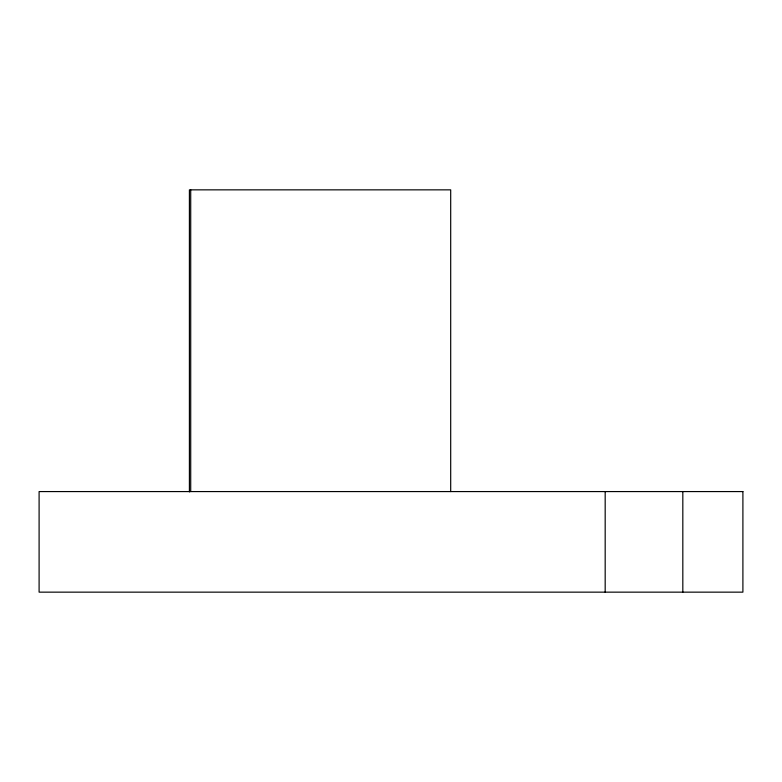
<?xml version="1.0" encoding="UTF-8"?>
<svg xmlns="http://www.w3.org/2000/svg" width="782" height="782" viewBox="0 0 782 782"><rect width="100%" height="100%" fill="white"/><g stroke="black" fill="none" stroke-linecap="round" stroke-linejoin="round"><path stroke-width="1.17" d="M682.823 491.575L682.823 592.15M605.18 491.575L605.18 592.15M450.696 491.575L450.696 189.85L189.4 189.85L189.4 491.927M190.71 189.85L190.71 491.575M742.9 491.575L39.1 491.575L39.1 592.15L742.9 592.15L742.9 491.575"/></g></svg>
